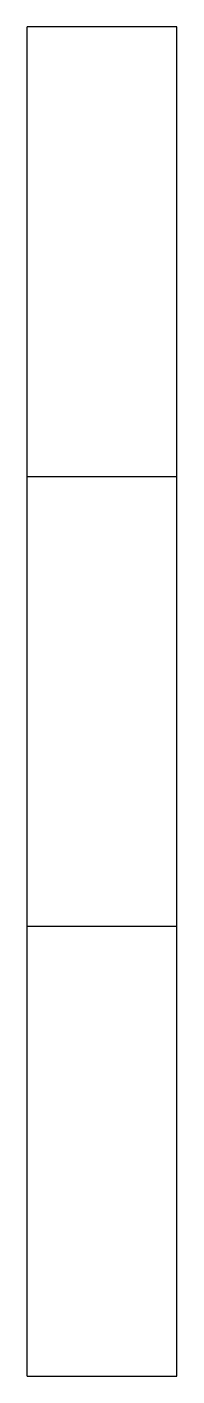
# Model space of a CAD drawing. Header units: centimetres. Extents: x 27 to 27.5, y 424.5 to 429.
import ezdxf

# ---------------------------------------------------------------- set-up
doc = ezdxf.new("R2010")
doc.units = ezdxf.units.CM
doc.header["$MEASUREMENT"] = 0
doc.layers.add('viti e cerniere', color=3, linetype='Continuous')

msp = doc.modelspace()

# ---------------------------------------------------------------- linework, layer by layer
at = {"layer": 'viti e cerniere'}
for p, q in [((27, 424.5), (27, 429)), ((27.5, 429), (27, 429)), ((27.5, 424.5), (27.5, 429)), ((27, 427.5), (27.5, 427.5)), ((27.5, 426), (27, 426)), ((27, 424.5), (27.5, 424.5))]:
    msp.add_line(p, q, dxfattribs=at)

doc.saveas('drawing.dxf')
